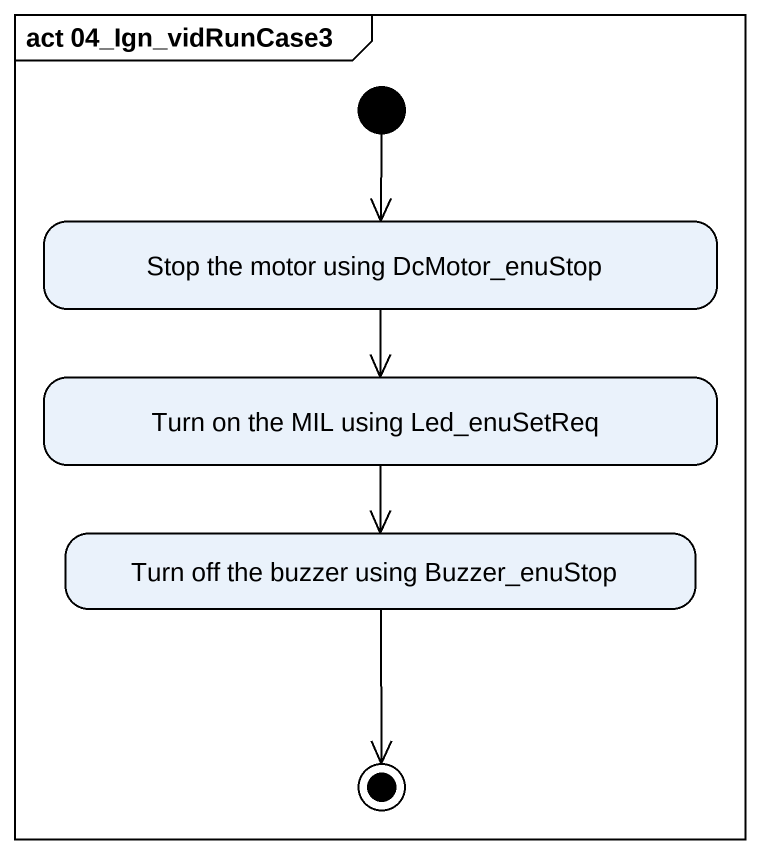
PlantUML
@startuml
mainframe act 04_Ign_vidRunCase3
hide empty description
state "Stop the motor using DcMotor_enuStop" as Stop_the_motor_using
state "Turn on the MIL using Led_enuSetReq" as Turn_on_the_MIL_using_Led
state "Turn off the buzzer using Buzzer_enuStop" as Turn_off_the_buzzer_using
[*] --> Stop_the_motor_using
Stop_the_motor_using --> Turn_on_the_MIL_using_Led
Turn_on_the_MIL_using_Led --> Turn_off_the_buzzer_using
Turn_off_the_buzzer_using --> [*]
@enduml
